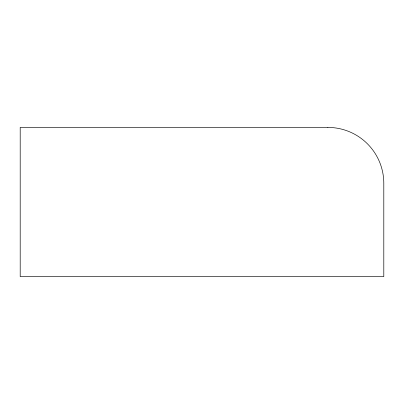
<?xml version="1.0" encoding="UTF-8"?>
<svg xmlns="http://www.w3.org/2000/svg" width="404" height="404" viewBox="0 0 404 404"><rect width="100%" height="100%" fill="white"/><g stroke="black" fill="none" stroke-linecap="round" stroke-linejoin="round"><path stroke-width="0.61" d="M327.861 127.417L20.2 127.417L20.2 276.583L383.8 276.583L383.8 183.355A55.939 55.939 0 0 0 327.861 127.417"/></g></svg>
